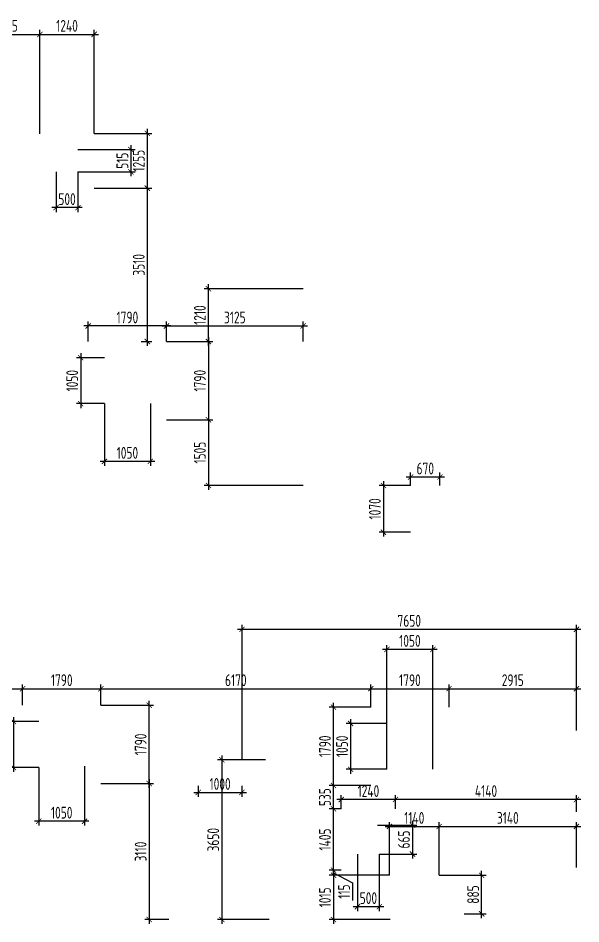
# Model space of a CAD drawing. Header units: millimetres. Extents: x -350007 to 535970, y -888 to 133718.
# Drawn here: x 475358 to 488225, y 91836 to 112560 of the extents above; entities that cross this region are included whole.
import ezdxf

# ---------------------------------------------------------------- set-up
doc = ezdxf.new("R2010")
doc.units = ezdxf.units.MM
doc.layers.add('АР_Размеры нов.', color=15, linetype='Continuous', lineweight=0)
doc.styles.add('ISOCPEUR', font='isocpeur.ttf', dxfattribs={"width": 0.7})
doc.dimstyles.new('R_100', dxfattribs={"dimtxt": 270, "dimasz": 120, "dimexe": 100, "dimexo": 0, "dimgap": 60, "dimtad": 1, "dimdec": 0, "dimrnd": 5, "dimzin": 0, "dimdsep": 46, "dimtxsty": 'ISOCPEUR', "dimblk": 'ARCHTICK', "dimcen": 0, "dimdle": 100, "dimclrd": 256, "dimclre": 256, "dimclrt": 256, "dimadec": 0, "dimazin": 0, "dimtfac": 2, "dimtdec": 0, "dimtofl": 0, "dimtmove": 1, "dimatfit": 3, "dimfxl": 1, "dimtvp": 3, "dimtolj": 1, "dimtzin": 0, "dimarcsym": 0})

# ---------------------------------------------------------------- blocks, each defined once
blk = doc.blocks.new('_ArchTick')
at = {"color": 0, "linetype": 'ByBlock', "const_width": 0.15}
blk.add_lwpolyline([(-0.5, -0.5), (0.5, 0.5)], dxfattribs=at)
blk = doc.blocks.new('*D3083')
at = {"layer": 'АР_Размеры нов.', "lineweight": -2, "ltscale": 100, "transparency": 16777216}
for p, q in [((479476, 94991), (479476, 94743)), ((480476, 94991), (480476, 94743)), ((479376, 94843), (480576, 94843))]:
    blk.add_line(p, q, dxfattribs=at)
at = {"layer": 'АР_Размеры нов.', "lineweight": -2, "ltscale": 100, "transparency": 16777216, "xscale": 120, "yscale": 120, "zscale": 120, "rotation": 180}
blk.add_blockref('_ArchTick', (479476, 94843), dxfattribs=at)
at = {"layer": 'АР_Размеры нов.', "lineweight": -2, "ltscale": 100, "transparency": 16777216, "xscale": 120, "yscale": 120, "zscale": 120}
blk.add_blockref('_ArchTick', (480476, 94843), dxfattribs=at)
at = {"layer": 'АР_Размеры нов.', "ltscale": 100, "transparency": 16777216, "insert": (479976, 95038), "char_height": 270, "attachment_point": 5, "style": 'ISOCPEUR'}
blk.add_mtext('\\A1;1000', dxfattribs=at)
blk = doc.blocks.new('*D3420')
at = {"layer": 'АР_Размеры нов.', "lineweight": -2, "transparency": 16777216}
for p, q in [((474248, 112188), (475956, 112188)), ((474348, 109770), (474348, 112288)), ((475856, 109909), (475856, 112288))]:
    blk.add_line(p, q, dxfattribs=at)
at = {"layer": 'АР_Размеры нов.', "lineweight": -2, "transparency": 16777216, "xscale": 120, "yscale": 120, "zscale": 120, "rotation": 180}
blk.add_blockref('_ArchTick', (474348, 112188), dxfattribs=at)
at = {"layer": 'АР_Размеры нов.', "lineweight": -2, "transparency": 16777216, "xscale": 120, "yscale": 120, "zscale": 120}
blk.add_blockref('_ArchTick', (475856, 112188), dxfattribs=at)
at = {"layer": 'АР_Размеры нов.', "transparency": 16777216, "insert": (475102, 112383), "char_height": 270, "attachment_point": 5, "style": 'ISOCPEUR'}
blk.add_mtext('\\A1;1505', dxfattribs=at)
blk = doc.blocks.new('*D3421')
at = {"layer": 'АР_Размеры нов.', "lineweight": -2, "transparency": 16777216}
for p, q in [((475756, 112188), (477196, 112188)), ((475856, 109909), (475856, 112288)), ((477096, 109923), (477096, 112288))]:
    blk.add_line(p, q, dxfattribs=at)
at = {"layer": 'АР_Размеры нов.', "lineweight": -2, "transparency": 16777216, "xscale": 120, "yscale": 120, "zscale": 120, "rotation": 180}
blk.add_blockref('_ArchTick', (475856, 112188), dxfattribs=at)
at = {"layer": 'АР_Размеры нов.', "lineweight": -2, "transparency": 16777216, "xscale": 120, "yscale": 120, "zscale": 120}
blk.add_blockref('_ArchTick', (477096, 112188), dxfattribs=at)
at = {"layer": 'АР_Размеры нов.', "transparency": 16777216, "insert": (476476, 112383), "char_height": 270, "attachment_point": 5, "style": 'ISOCPEUR'}
blk.add_mtext('\\A1;1240', dxfattribs=at)
blk = doc.blocks.new('*D3425')
at = {"layer": 'АР_Размеры нов.', "lineweight": -2, "transparency": 16777216}
for p, q in [((478651, 105516), (481974, 105516)), ((478751, 105160), (478751, 105616)), ((481874, 105160), (481874, 105616))]:
    blk.add_line(p, q, dxfattribs=at)
at = {"layer": 'АР_Размеры нов.', "lineweight": -2, "transparency": 16777216, "xscale": 120, "yscale": 120, "zscale": 120, "rotation": 180}
blk.add_blockref('_ArchTick', (478751, 105516), dxfattribs=at)
at = {"layer": 'АР_Размеры нов.', "lineweight": -2, "transparency": 16777216, "xscale": 120, "yscale": 120, "zscale": 120}
blk.add_blockref('_ArchTick', (481874, 105516), dxfattribs=at)
at = {"layer": 'АР_Размеры нов.', "transparency": 16777216, "insert": (480313, 105711), "char_height": 270, "attachment_point": 5, "style": 'ISOCPEUR'}
blk.add_mtext('\\A1;3125', dxfattribs=at)
blk = doc.blocks.new('*D3426')
at = {"layer": 'АР_Размеры нов.', "lineweight": -2, "transparency": 16777216}
for p, q in [((478851, 105516), (476860, 105516)), ((476960, 105160), (476960, 105616)), ((478751, 105160), (478751, 105616))]:
    blk.add_line(p, q, dxfattribs=at)
at = {"layer": 'АР_Размеры нов.', "lineweight": -2, "transparency": 16777216, "xscale": 120, "yscale": 120, "zscale": 120, "rotation": 180}
blk.add_blockref('_ArchTick', (476960, 105516), dxfattribs=at)
at = {"layer": 'АР_Размеры нов.', "lineweight": -2, "transparency": 16777216, "xscale": 120, "yscale": 120, "zscale": 120}
blk.add_blockref('_ArchTick', (478751, 105516), dxfattribs=at)
at = {"layer": 'АР_Размеры нов.', "transparency": 16777216, "insert": (477856, 105711), "char_height": 270, "attachment_point": 5, "style": 'ISOCPEUR'}
blk.add_mtext('\\A1;1790', dxfattribs=at)
blk = doc.blocks.new('*D3427')
at = {"layer": 'АР_Размеры нов.', "lineweight": -2, "transparency": 16777216}
for p, q in [((481874, 106369), (479609, 106369)), ((479709, 105060), (479709, 106469)), ((478751, 105160), (479809, 105160))]:
    blk.add_line(p, q, dxfattribs=at)
at = {"layer": 'АР_Размеры нов.', "lineweight": -2, "transparency": 16777216, "xscale": 120, "yscale": 120, "zscale": 120}
for p, rotation in [((479709, 106369), 90), ((479709, 105160), 270)]:
    blk.add_blockref('_ArchTick', p, dxfattribs=dict(at, rotation=rotation))
at = {"layer": 'АР_Размеры нов.', "transparency": 16777216, "insert": (479514, 105765), "char_height": 270, "attachment_point": 5, "rotation": 90, "style": 'ISOCPEUR'}
blk.add_mtext('\\A1;1210', dxfattribs=at)
blk = doc.blocks.new('*D3428')
at = {"layer": 'АР_Размеры нов.', "lineweight": -2, "transparency": 16777216}
for p, q in [((478751, 105160), (479809, 105160)), ((479709, 105260), (479709, 103269)), ((478751, 103369), (479809, 103369))]:
    blk.add_line(p, q, dxfattribs=at)
at = {"layer": 'АР_Размеры нов.', "lineweight": -2, "transparency": 16777216, "xscale": 120, "yscale": 120, "zscale": 120}
for p, rotation in [((479709, 105160), 90), ((479709, 103369), 270)]:
    blk.add_blockref('_ArchTick', p, dxfattribs=dict(at, rotation=rotation))
at = {"layer": 'АР_Размеры нов.', "transparency": 16777216, "insert": (479514, 104264), "char_height": 270, "attachment_point": 5, "rotation": 90, "style": 'ISOCPEUR'}
blk.add_mtext('\\A1;1790', dxfattribs=at)
blk = doc.blocks.new('*D3429')
at = {"layer": 'АР_Размеры нов.', "lineweight": -2, "transparency": 16777216}
for p, q in [((483711, 101966), (483711, 100696)), ((484332, 101866), (483611, 101866)), ((484332, 100796), (483611, 100796))]:
    blk.add_line(p, q, dxfattribs=at)
at = {"layer": 'АР_Размеры нов.', "lineweight": -2, "transparency": 16777216, "xscale": 120, "yscale": 120, "zscale": 120}
for p, rotation in [((483711, 101866), 90), ((483711, 100796), 270)]:
    blk.add_blockref('_ArchTick', p, dxfattribs=dict(at, rotation=rotation))
at = {"layer": 'АР_Размеры нов.', "transparency": 16777216, "insert": (483516, 101331), "char_height": 270, "attachment_point": 5, "rotation": 90, "style": 'ISOCPEUR'}
blk.add_mtext('\\A1;1070', dxfattribs=at)
blk = doc.blocks.new('*D3430')
at = {"layer": 'АР_Размеры нов.', "lineweight": -2, "transparency": 16777216}
for p, q in [((485104, 102060), (484232, 102060)), ((484332, 101866), (484332, 102160)), ((485004, 101866), (485004, 102160))]:
    blk.add_line(p, q, dxfattribs=at)
at = {"layer": 'АР_Размеры нов.', "lineweight": -2, "transparency": 16777216, "xscale": 120, "yscale": 120, "zscale": 120, "rotation": 180}
blk.add_blockref('_ArchTick', (484332, 102060), dxfattribs=at)
at = {"layer": 'АР_Размеры нов.', "lineweight": -2, "transparency": 16777216, "xscale": 120, "yscale": 120, "zscale": 120}
blk.add_blockref('_ArchTick', (485004, 102060), dxfattribs=at)
at = {"layer": 'АР_Размеры нов.', "transparency": 16777216, "insert": (484668, 102255), "char_height": 270, "attachment_point": 5, "style": 'ISOCPEUR'}
blk.add_mtext('\\A1;670', dxfattribs=at)
blk = doc.blocks.new('*D3433')
at = {"layer": 'АР_Размеры нов.', "lineweight": -2, "transparency": 16777216}
for p, q in [((469591, 97216), (475560, 97216)), ((469691, 96837), (469691, 97316)), ((475460, 96837), (475460, 97316))]:
    blk.add_line(p, q, dxfattribs=at)
at = {"layer": 'АР_Размеры нов.', "lineweight": -2, "transparency": 16777216, "xscale": 120, "yscale": 120, "zscale": 120, "rotation": 180}
blk.add_blockref('_ArchTick', (469691, 97216), dxfattribs=at)
at = {"layer": 'АР_Размеры нов.', "lineweight": -2, "transparency": 16777216, "xscale": 120, "yscale": 120, "zscale": 120}
blk.add_blockref('_ArchTick', (475460, 97216), dxfattribs=at)
at = {"layer": 'АР_Размеры нов.', "transparency": 16777216, "insert": (472575, 97411), "char_height": 270, "attachment_point": 5, "style": 'ISOCPEUR'}
blk.add_mtext('\\A1;5770', dxfattribs=at)
blk = doc.blocks.new('*D3434')
at = {"layer": 'АР_Размеры нов.', "lineweight": -2, "transparency": 16777216}
for p, q in [((475360, 97216), (477351, 97216)), ((475460, 96837), (475460, 97316)), ((477251, 96837), (477251, 97316))]:
    blk.add_line(p, q, dxfattribs=at)
at = {"layer": 'АР_Размеры нов.', "lineweight": -2, "transparency": 16777216, "xscale": 120, "yscale": 120, "zscale": 120, "rotation": 180}
blk.add_blockref('_ArchTick', (475460, 97216), dxfattribs=at)
at = {"layer": 'АР_Размеры нов.', "lineweight": -2, "transparency": 16777216, "xscale": 120, "yscale": 120, "zscale": 120}
blk.add_blockref('_ArchTick', (477251, 97216), dxfattribs=at)
at = {"layer": 'АР_Размеры нов.', "transparency": 16777216, "insert": (476355, 97411), "char_height": 270, "attachment_point": 5, "style": 'ISOCPEUR'}
blk.add_mtext('\\A1;1790', dxfattribs=at)
blk = doc.blocks.new('*D3435')
at = {"layer": 'АР_Размеры нов.', "lineweight": -2, "transparency": 16777216}
for p, q in [((477151, 97216), (483520, 97216)), ((477251, 96837), (477251, 97316)), ((483420, 96793), (483420, 97316))]:
    blk.add_line(p, q, dxfattribs=at)
at = {"layer": 'АР_Размеры нов.', "lineweight": -2, "transparency": 16777216, "xscale": 120, "yscale": 120, "zscale": 120, "rotation": 180}
blk.add_blockref('_ArchTick', (477251, 97216), dxfattribs=at)
at = {"layer": 'АР_Размеры нов.', "lineweight": -2, "transparency": 16777216, "xscale": 120, "yscale": 120, "zscale": 120}
blk.add_blockref('_ArchTick', (483420, 97216), dxfattribs=at)
at = {"layer": 'АР_Размеры нов.', "transparency": 16777216, "insert": (480336, 97411), "char_height": 270, "attachment_point": 5, "style": 'ISOCPEUR'}
blk.add_mtext('\\A1;6170', dxfattribs=at)
blk = doc.blocks.new('*D3436')
at = {"layer": 'АР_Размеры нов.', "lineweight": -2, "transparency": 16777216}
for p, q in [((483320, 97216), (485311, 97216)), ((483420, 96793), (483420, 97316)), ((485211, 96793), (485211, 97316))]:
    blk.add_line(p, q, dxfattribs=at)
at = {"layer": 'АР_Размеры нов.', "lineweight": -2, "transparency": 16777216, "xscale": 120, "yscale": 120, "zscale": 120, "rotation": 180}
blk.add_blockref('_ArchTick', (483420, 97216), dxfattribs=at)
at = {"layer": 'АР_Размеры нов.', "lineweight": -2, "transparency": 16777216, "xscale": 120, "yscale": 120, "zscale": 120}
blk.add_blockref('_ArchTick', (485211, 97216), dxfattribs=at)
at = {"layer": 'АР_Размеры нов.', "transparency": 16777216, "insert": (484316, 97411), "char_height": 270, "attachment_point": 5, "style": 'ISOCPEUR'}
blk.add_mtext('\\A1;1790', dxfattribs=at)
blk = doc.blocks.new('*D3437')
at = {"layer": 'АР_Размеры нов.', "lineweight": -2, "transparency": 16777216}
for p, q in [((485111, 97216), (488225, 97216)), ((485211, 96793), (485211, 97316)), ((488125, 96714), (488125, 97316))]:
    blk.add_line(p, q, dxfattribs=at)
at = {"layer": 'АР_Размеры нов.', "lineweight": -2, "transparency": 16777216, "xscale": 120, "yscale": 120, "zscale": 120, "rotation": 180}
blk.add_blockref('_ArchTick', (485211, 97216), dxfattribs=at)
at = {"layer": 'АР_Размеры нов.', "lineweight": -2, "transparency": 16777216, "xscale": 120, "yscale": 120, "zscale": 120}
blk.add_blockref('_ArchTick', (488125, 97216), dxfattribs=at)
at = {"layer": 'АР_Размеры нов.', "transparency": 16777216, "insert": (486668, 97411), "char_height": 270, "attachment_point": 5, "style": 'ISOCPEUR'}
blk.add_mtext('\\A1;2915', dxfattribs=at)
blk = doc.blocks.new('*D3441')
at = {"layer": 'АР_Размеры нов.', "lineweight": -2, "transparency": 16777216}
for p, q in [((479709, 103469), (479709, 101766)), ((478751, 103369), (479809, 103369)), ((481874, 101866), (479609, 101866))]:
    blk.add_line(p, q, dxfattribs=at)
at = {"layer": 'АР_Размеры нов.', "lineweight": -2, "transparency": 16777216, "xscale": 120, "yscale": 120, "zscale": 120}
for p, rotation in [((479709, 103369), 90), ((479709, 101866), 270)]:
    blk.add_blockref('_ArchTick', p, dxfattribs=dict(at, rotation=rotation))
at = {"layer": 'АР_Размеры нов.', "transparency": 16777216, "insert": (479514, 102617), "char_height": 270, "attachment_point": 5, "rotation": 90, "style": 'ISOCPEUR'}
blk.add_mtext('\\A1;1505', dxfattribs=at)
blk = doc.blocks.new('*D3442')
at = {"layer": 'АР_Размеры нов.', "lineweight": -2, "transparency": 16777216}
for p, q in [((477251, 96837), (478455, 96837)), ((478355, 94946), (478355, 96937)), ((477251, 95046), (478455, 95046))]:
    blk.add_line(p, q, dxfattribs=at)
at = {"layer": 'АР_Размеры нов.', "lineweight": -2, "transparency": 16777216, "xscale": 120, "yscale": 120, "zscale": 120}
for p, rotation in [((478355, 96837), 90), ((478355, 95046), 270)]:
    blk.add_blockref('_ArchTick', p, dxfattribs=dict(at, rotation=rotation))
at = {"layer": 'АР_Размеры нов.', "transparency": 16777216, "insert": (478160, 95942), "char_height": 270, "attachment_point": 5, "rotation": 90, "style": 'ISOCPEUR'}
blk.add_mtext('\\A1;1790', dxfattribs=at)
blk = doc.blocks.new('*D3443')
at = {"layer": 'АР_Размеры нов.', "lineweight": -2, "transparency": 16777216}
for p, q in [((478355, 95146), (478355, 91836)), ((477251, 95046), (478455, 95046)), ((478804, 91936), (478255, 91936))]:
    blk.add_line(p, q, dxfattribs=at)
at = {"layer": 'АР_Размеры нов.', "lineweight": -2, "transparency": 16777216, "xscale": 120, "yscale": 120, "zscale": 120}
for p, rotation in [((478355, 95046), 90), ((478355, 91936), 270)]:
    blk.add_blockref('_ArchTick', p, dxfattribs=dict(at, rotation=rotation))
at = {"layer": 'АР_Размеры нов.', "transparency": 16777216, "insert": (478160, 93491), "char_height": 270, "attachment_point": 5, "rotation": 90, "style": 'ISOCPEUR'}
blk.add_mtext('\\A1;3110', dxfattribs=at)
blk = doc.blocks.new('*D3444')
at = {"layer": 'АР_Размеры нов.', "lineweight": -2, "transparency": 16777216}
for p, q in [((482569, 92964), (482569, 94567)), ((482747, 94467), (482469, 94467)), ((482747, 93064), (482469, 93064))]:
    blk.add_line(p, q, dxfattribs=at)
at = {"layer": 'АР_Размеры нов.', "lineweight": -2, "transparency": 16777216, "xscale": 120, "yscale": 120, "zscale": 120}
for p, rotation in [((482569, 94467), 90), ((482569, 93064), 270)]:
    blk.add_blockref('_ArchTick', p, dxfattribs=dict(at, rotation=rotation))
at = {"layer": 'АР_Размеры нов.', "transparency": 16777216, "insert": (482374, 93766), "char_height": 270, "attachment_point": 5, "rotation": 90, "style": 'ISOCPEUR'}
blk.add_mtext('\\A1;1405', dxfattribs=at)
blk = doc.blocks.new('*D3445')
at = {"layer": 'АР_Размеры нов.', "lineweight": -2, "transparency": 16777216}
for p, q in [((483420, 95002), (482469, 95002)), ((482569, 94367), (482569, 95102)), ((482747, 94467), (482469, 94467))]:
    blk.add_line(p, q, dxfattribs=at)
at = {"layer": 'АР_Размеры нов.', "lineweight": -2, "transparency": 16777216, "xscale": 120, "yscale": 120, "zscale": 120}
for p, rotation in [((482569, 95002), 90), ((482569, 94467), 270)]:
    blk.add_blockref('_ArchTick', p, dxfattribs=dict(at, rotation=rotation))
at = {"layer": 'АР_Размеры нов.', "transparency": 16777216, "insert": (482374, 94735), "char_height": 270, "attachment_point": 5, "rotation": 90, "style": 'ISOCPEUR'}
blk.add_mtext('\\A1;535', dxfattribs=at)
blk = doc.blocks.new('*D3446')
at = {"layer": 'АР_Размеры нов.', "lineweight": -2, "transparency": 16777216}
for p, q in [((483420, 96793), (482469, 96793)), ((482569, 94902), (482569, 96893)), ((483420, 95002), (482469, 95002))]:
    blk.add_line(p, q, dxfattribs=at)
at = {"layer": 'АР_Размеры нов.', "lineweight": -2, "transparency": 16777216, "xscale": 120, "yscale": 120, "zscale": 120}
for p, rotation in [((482569, 96793), 90), ((482569, 95002), 270)]:
    blk.add_blockref('_ArchTick', p, dxfattribs=dict(at, rotation=rotation))
at = {"layer": 'АР_Размеры нов.', "transparency": 16777216, "insert": (482374, 95898), "char_height": 270, "attachment_point": 5, "rotation": 90, "style": 'ISOCPEUR'}
blk.add_mtext('\\A1;1790', dxfattribs=at)
blk = doc.blocks.new('*D3447')
at = {"layer": 'АР_Размеры нов.', "lineweight": -2, "transparency": 16777216}
for p, q in [((482747, 93064), (482469, 93064)), ((482569, 93064), (482569, 93184)), ((482569, 93064), (482569, 92948)), ((483847, 92948), (482469, 92948)), ((482569, 93006), (483005, 92776)), ((482569, 92948), (482569, 92828)), ((483005, 92776), (483005, 92373))]:
    blk.add_line(p, q, dxfattribs=at)
at = {"layer": 'АР_Размеры нов.', "lineweight": -2, "transparency": 16777216, "xscale": 120, "yscale": 120, "zscale": 120}
for p, rotation in [((482569, 93064), 270), ((482569, 92948), 90)]:
    blk.add_blockref('_ArchTick', p, dxfattribs=dict(at, rotation=rotation))
at = {"layer": 'АР_Размеры нов.', "transparency": 16777216, "insert": (482810, 92575), "char_height": 270, "attachment_point": 5, "rotation": 90, "style": 'ISOCPEUR'}
blk.add_mtext('\\A1;115', dxfattribs=at)
blk = doc.blocks.new('*D3448')
at = {"layer": 'АР_Размеры нов.', "lineweight": -2, "transparency": 16777216}
for p, q in [((483847, 92948), (482469, 92948)), ((482569, 93048), (482569, 91836)), ((483867, 91936), (482469, 91936))]:
    blk.add_line(p, q, dxfattribs=at)
at = {"layer": 'АР_Размеры нов.', "lineweight": -2, "transparency": 16777216, "xscale": 120, "yscale": 120, "zscale": 120}
for p, rotation in [((482569, 92948), 90), ((482569, 91936), 270)]:
    blk.add_blockref('_ArchTick', p, dxfattribs=dict(at, rotation=rotation))
at = {"layer": 'АР_Размеры нов.', "transparency": 16777216, "insert": (482374, 92442), "char_height": 270, "attachment_point": 5, "rotation": 90, "style": 'ISOCPEUR'}
blk.add_mtext('\\A1;1015', dxfattribs=at)
blk = doc.blocks.new('*D3449')
at = {"layer": 'АР_Размеры нов.', "lineweight": -2, "transparency": 16777216}
for p, q in [((483987, 94467), (483987, 94780)), ((488125, 94396), (488125, 94780)), ((488225, 94680), (483887, 94680))]:
    blk.add_line(p, q, dxfattribs=at)
at = {"layer": 'АР_Размеры нов.', "lineweight": -2, "transparency": 16777216, "xscale": 120, "yscale": 120, "zscale": 120, "rotation": 180}
blk.add_blockref('_ArchTick', (483987, 94680), dxfattribs=at)
at = {"layer": 'АР_Размеры нов.', "lineweight": -2, "transparency": 16777216, "xscale": 120, "yscale": 120, "zscale": 120}
blk.add_blockref('_ArchTick', (488125, 94680), dxfattribs=at)
at = {"layer": 'АР_Размеры нов.', "transparency": 16777216, "insert": (486056, 94875), "char_height": 270, "attachment_point": 5, "style": 'ISOCPEUR'}
blk.add_mtext('\\A1;4140', dxfattribs=at)
blk = doc.blocks.new('*D3450')
at = {"layer": 'АР_Размеры нов.', "lineweight": -2, "transparency": 16777216}
for p, q in [((482747, 94467), (482747, 94780)), ((483987, 94467), (483987, 94780)), ((484087, 94680), (482647, 94680))]:
    blk.add_line(p, q, dxfattribs=at)
at = {"layer": 'АР_Размеры нов.', "lineweight": -2, "transparency": 16777216, "xscale": 120, "yscale": 120, "zscale": 120, "rotation": 180}
blk.add_blockref('_ArchTick', (482747, 94680), dxfattribs=at)
at = {"layer": 'АР_Размеры нов.', "lineweight": -2, "transparency": 16777216, "xscale": 120, "yscale": 120, "zscale": 120}
blk.add_blockref('_ArchTick', (483987, 94680), dxfattribs=at)
at = {"layer": 'АР_Размеры нов.', "transparency": 16777216, "insert": (483367, 94875), "char_height": 270, "attachment_point": 5, "style": 'ISOCPEUR'}
blk.add_mtext('\\A1;1240', dxfattribs=at)
blk = doc.blocks.new('*D3451')
at = {"layer": 'АР_Размеры нов.', "lineweight": -2, "transparency": 16777216}
for p, q in [((484985, 92948), (486057, 92948)), ((485957, 91966), (485957, 93048)), ((485558, 92066), (486057, 92066))]:
    blk.add_line(p, q, dxfattribs=at)
at = {"layer": 'АР_Размеры нов.', "lineweight": -2, "transparency": 16777216, "xscale": 120, "yscale": 120, "zscale": 120}
for p, rotation in [((485957, 92948), 90), ((485957, 92066), 270)]:
    blk.add_blockref('_ArchTick', p, dxfattribs=dict(at, rotation=rotation))
at = {"layer": 'АР_Размеры нов.', "transparency": 16777216, "insert": (485762, 92507), "char_height": 270, "attachment_point": 5, "rotation": 90, "style": 'ISOCPEUR'}
blk.add_mtext('\\A1;885', dxfattribs=at)
blk = doc.blocks.new('*D3452')
at = {"layer": 'АР_Размеры нов.', "lineweight": -2, "transparency": 16777216}
for p, q in [((483847, 92948), (483847, 94165)), ((484985, 92948), (484985, 94165)), ((483747, 94065), (485085, 94065))]:
    blk.add_line(p, q, dxfattribs=at)
at = {"layer": 'АР_Размеры нов.', "lineweight": -2, "transparency": 16777216, "xscale": 120, "yscale": 120, "zscale": 120, "rotation": 180}
blk.add_blockref('_ArchTick', (483847, 94065), dxfattribs=at)
at = {"layer": 'АР_Размеры нов.', "lineweight": -2, "transparency": 16777216, "xscale": 120, "yscale": 120, "zscale": 120}
blk.add_blockref('_ArchTick', (484985, 94065), dxfattribs=at)
at = {"layer": 'АР_Размеры нов.', "transparency": 16777216, "insert": (484416, 94260), "char_height": 270, "attachment_point": 5, "style": 'ISOCPEUR'}
blk.add_mtext('\\A1;1140', dxfattribs=at)
blk = doc.blocks.new('*D3453')
at = {"layer": 'АР_Размеры нов.', "lineweight": -2, "transparency": 16777216}
for p, q in [((484985, 92948), (484985, 94165)), ((488124, 93122), (488124, 94165)), ((484885, 94065), (488224, 94065))]:
    blk.add_line(p, q, dxfattribs=at)
at = {"layer": 'АР_Размеры нов.', "lineweight": -2, "transparency": 16777216, "xscale": 120, "yscale": 120, "zscale": 120, "rotation": 180}
blk.add_blockref('_ArchTick', (484985, 94065), dxfattribs=at)
at = {"layer": 'АР_Размеры нов.', "lineweight": -2, "transparency": 16777216, "xscale": 120, "yscale": 120, "zscale": 120}
blk.add_blockref('_ArchTick', (488124, 94065), dxfattribs=at)
at = {"layer": 'АР_Размеры нов.', "transparency": 16777216, "insert": (486555, 94260), "char_height": 270, "attachment_point": 5, "style": 'ISOCPEUR'}
blk.add_mtext('\\A1;3140', dxfattribs=at)
blk = doc.blocks.new('*D3640')
at = {"layer": 'АР_Размеры нов.', "lineweight": -2, "transparency": 16777216}
for p, q in [((483577, 94097), (484475, 94097)), ((484375, 94197), (484375, 93334)), ((483617, 93434), (484475, 93434))]:
    blk.add_line(p, q, dxfattribs=at)
at = {"layer": 'АР_Размеры нов.', "lineweight": -2, "transparency": 16777216, "xscale": 120, "yscale": 120, "zscale": 120}
for p, rotation in [((484375, 94097), 90), ((484375, 93434), 270)]:
    blk.add_blockref('_ArchTick', p, dxfattribs=dict(at, rotation=rotation))
at = {"layer": 'АР_Размеры нов.', "transparency": 16777216, "insert": (484180, 93766), "char_height": 270, "attachment_point": 5, "rotation": 90, "style": 'ISOCPEUR'}
blk.add_mtext('\\A1;665', dxfattribs=at)
blk = doc.blocks.new('*D3641')
at = {"layer": 'АР_Размеры нов.', "lineweight": -2, "transparency": 16777216}
for p, q in [((483117, 93434), (483117, 92130)), ((483617, 93434), (483617, 92130)), ((483017, 92230), (483717, 92230))]:
    blk.add_line(p, q, dxfattribs=at)
at = {"layer": 'АР_Размеры нов.', "lineweight": -2, "transparency": 16777216, "xscale": 120, "yscale": 120, "zscale": 120, "rotation": 180}
blk.add_blockref('_ArchTick', (483117, 92230), dxfattribs=at)
at = {"layer": 'АР_Размеры нов.', "lineweight": -2, "transparency": 16777216, "xscale": 120, "yscale": 120, "zscale": 120}
blk.add_blockref('_ArchTick', (483617, 92230), dxfattribs=at)
at = {"layer": 'АР_Размеры нов.', "transparency": 16777216, "insert": (483367, 92425), "char_height": 270, "attachment_point": 5, "style": 'ISOCPEUR'}
blk.add_mtext('\\A1;500', dxfattribs=at)
blk = doc.blocks.new('*D3642')
at = {"layer": 'АР_Размеры нов.', "lineweight": -2, "transparency": 16777216}
for p, q in [((484941, 98116), (483690, 98116)), ((483790, 95372), (483790, 98216)), ((484841, 95372), (484841, 98216))]:
    blk.add_line(p, q, dxfattribs=at)
at = {"layer": 'АР_Размеры нов.', "lineweight": -2, "transparency": 16777216, "xscale": 120, "yscale": 120, "zscale": 120, "rotation": 180}
blk.add_blockref('_ArchTick', (483790, 98116), dxfattribs=at)
at = {"layer": 'АР_Размеры нов.', "lineweight": -2, "transparency": 16777216, "xscale": 120, "yscale": 120, "zscale": 120}
blk.add_blockref('_ArchTick', (484841, 98116), dxfattribs=at)
at = {"layer": 'АР_Размеры нов.', "transparency": 16777216, "insert": (484316, 98311), "char_height": 270, "attachment_point": 5, "style": 'ISOCPEUR'}
blk.add_mtext('\\A1;1050', dxfattribs=at)
blk = doc.blocks.new('*D3643')
at = {"layer": 'АР_Размеры нов.', "lineweight": -2, "transparency": 16777216}
for p, q in [((483790, 96423), (482860, 96423)), ((482960, 96523), (482960, 95272)), ((483790, 95372), (482860, 95372))]:
    blk.add_line(p, q, dxfattribs=at)
at = {"layer": 'АР_Размеры нов.', "lineweight": -2, "transparency": 16777216, "xscale": 120, "yscale": 120, "zscale": 120}
for p, rotation in [((482960, 96423), 90), ((482960, 95372), 270)]:
    blk.add_blockref('_ArchTick', p, dxfattribs=dict(at, rotation=rotation))
at = {"layer": 'АР_Размеры нов.', "transparency": 16777216, "insert": (482765, 95898), "char_height": 270, "attachment_point": 5, "rotation": 90, "style": 'ISOCPEUR'}
blk.add_mtext('\\A1;1050', dxfattribs=at)
blk = doc.blocks.new('*D3644')
at = {"layer": 'АР_Размеры нов.', "lineweight": -2, "transparency": 16777216}
for p, q in [((475830, 96467), (475149, 96467)), ((475249, 96567), (475249, 95316)), ((475830, 95416), (475149, 95416))]:
    blk.add_line(p, q, dxfattribs=at)
at = {"layer": 'АР_Размеры нов.', "lineweight": -2, "transparency": 16777216, "xscale": 120, "yscale": 120, "zscale": 120}
for p, rotation in [((475249, 96467), 90), ((475249, 95416), 270)]:
    blk.add_blockref('_ArchTick', p, dxfattribs=dict(at, rotation=rotation))
at = {"layer": 'АР_Размеры нов.', "transparency": 16777216, "insert": (475054, 95942), "char_height": 270, "attachment_point": 5, "rotation": 90, "style": 'ISOCPEUR'}
blk.add_mtext('\\A1;1050', dxfattribs=at)
blk = doc.blocks.new('*D3645')
at = {"layer": 'АР_Размеры нов.', "lineweight": -2, "transparency": 16777216}
for p, q in [((475830, 95416), (475830, 94085)), ((476878, 95442), (476878, 94085)), ((476978, 94185), (475730, 94185))]:
    blk.add_line(p, q, dxfattribs=at)
at = {"layer": 'АР_Размеры нов.', "lineweight": -2, "transparency": 16777216, "xscale": 120, "yscale": 120, "zscale": 120, "rotation": 180}
blk.add_blockref('_ArchTick', (475830, 94185), dxfattribs=at)
at = {"layer": 'АР_Размеры нов.', "lineweight": -2, "transparency": 16777216, "xscale": 120, "yscale": 120, "zscale": 120}
blk.add_blockref('_ArchTick', (476878, 94185), dxfattribs=at)
at = {"layer": 'АР_Размеры нов.', "transparency": 16777216, "insert": (476354, 94380), "char_height": 270, "attachment_point": 5, "style": 'ISOCPEUR'}
blk.add_mtext('\\A1;1050', dxfattribs=at)
blk = doc.blocks.new('*D3652')
at = {"layer": 'АР_Размеры нов.', "lineweight": -2, "transparency": 16777216}
for p, q in [((477330, 103739), (477330, 102317)), ((478381, 103739), (478381, 102317)), ((478481, 102417), (477230, 102417))]:
    blk.add_line(p, q, dxfattribs=at)
at = {"layer": 'АР_Размеры нов.', "lineweight": -2, "transparency": 16777216, "xscale": 120, "yscale": 120, "zscale": 120, "rotation": 180}
blk.add_blockref('_ArchTick', (477330, 102417), dxfattribs=at)
at = {"layer": 'АР_Размеры нов.', "lineweight": -2, "transparency": 16777216, "xscale": 120, "yscale": 120, "zscale": 120}
blk.add_blockref('_ArchTick', (478381, 102417), dxfattribs=at)
at = {"layer": 'АР_Размеры нов.', "transparency": 16777216, "insert": (477856, 102612), "char_height": 270, "attachment_point": 5, "style": 'ISOCPEUR'}
blk.add_mtext('\\A1;1050', dxfattribs=at)
blk = doc.blocks.new('*D3653')
at = {"layer": 'АР_Размеры нов.', "lineweight": -2, "transparency": 16777216}
for p, q in [((476789, 104890), (476789, 103639)), ((477330, 104790), (476689, 104790)), ((477330, 103739), (476689, 103739))]:
    blk.add_line(p, q, dxfattribs=at)
at = {"layer": 'АР_Размеры нов.', "lineweight": -2, "transparency": 16777216, "xscale": 120, "yscale": 120, "zscale": 120}
for p, rotation in [((476789, 104790), 90), ((476789, 103739), 270)]:
    blk.add_blockref('_ArchTick', p, dxfattribs=dict(at, rotation=rotation))
at = {"layer": 'АР_Размеры нов.', "transparency": 16777216, "insert": (476594, 104264), "char_height": 270, "attachment_point": 5, "rotation": 90, "style": 'ISOCPEUR'}
blk.add_mtext('\\A1;1050', dxfattribs=at)
blk = doc.blocks.new('*D3664')
at = {"layer": 'АР_Размеры нов.', "lineweight": -2, "transparency": 16777216}
for p, q in [((476226, 109040), (476226, 108123)), ((476726, 109040), (476726, 108123)), ((476826, 108223), (476126, 108223))]:
    blk.add_line(p, q, dxfattribs=at)
at = {"layer": 'АР_Размеры нов.', "lineweight": -2, "transparency": 16777216, "xscale": 120, "yscale": 120, "zscale": 120, "rotation": 180}
blk.add_blockref('_ArchTick', (476226, 108223), dxfattribs=at)
at = {"layer": 'АР_Размеры нов.', "lineweight": -2, "transparency": 16777216, "xscale": 120, "yscale": 120, "zscale": 120}
blk.add_blockref('_ArchTick', (476726, 108223), dxfattribs=at)
at = {"layer": 'АР_Размеры нов.', "transparency": 16777216, "insert": (476476, 108418), "char_height": 270, "attachment_point": 5, "style": 'ISOCPEUR'}
blk.add_mtext('\\A1;500', dxfattribs=at)
blk = doc.blocks.new('*D3667')
at = {"layer": 'АР_Размеры нов.', "lineweight": -2, "transparency": 16777216}
for p, q in [((477096, 109923), (478412, 109923)), ((478312, 110023), (478312, 108570)), ((477096, 108670), (478412, 108670))]:
    blk.add_line(p, q, dxfattribs=at)
at = {"layer": 'АР_Размеры нов.', "lineweight": -2, "transparency": 16777216, "xscale": 120, "yscale": 120, "zscale": 120}
for p, rotation in [((478312, 109923), 90), ((478312, 108670), 270)]:
    blk.add_blockref('_ArchTick', p, dxfattribs=dict(at, rotation=rotation))
at = {"layer": 'АР_Размеры нов.', "transparency": 16777216, "insert": (478117, 109297), "char_height": 270, "attachment_point": 5, "rotation": 90, "style": 'ISOCPEUR'}
blk.add_mtext('\\A1;1255', dxfattribs=at)
blk = doc.blocks.new('*D3668')
at = {"layer": 'АР_Размеры нов.', "lineweight": -2, "transparency": 16777216}
for p, q in [((477096, 108670), (478412, 108670)), ((478312, 108770), (478312, 105060)), ((478170, 105160), (478412, 105160))]:
    blk.add_line(p, q, dxfattribs=at)
at = {"layer": 'АР_Размеры нов.', "lineweight": -2, "transparency": 16777216, "xscale": 120, "yscale": 120, "zscale": 120}
for p, rotation in [((478312, 108670), 90), ((478312, 105160), 270)]:
    blk.add_blockref('_ArchTick', p, dxfattribs=dict(at, rotation=rotation))
at = {"layer": 'АР_Размеры нов.', "transparency": 16777216, "insert": (478117, 106915), "char_height": 270, "attachment_point": 5, "rotation": 90, "style": 'ISOCPEUR'}
blk.add_mtext('\\A1;3510', dxfattribs=at)
blk = doc.blocks.new('*D3669')
at = {"layer": 'АР_Размеры нов.', "lineweight": -2, "transparency": 16777216}
for p, q in [((477937, 109653), (477937, 108940)), ((476726, 109553), (478037, 109553)), ((476726, 109040), (478037, 109040))]:
    blk.add_line(p, q, dxfattribs=at)
at = {"layer": 'АР_Размеры нов.', "lineweight": -2, "transparency": 16777216, "xscale": 120, "yscale": 120, "zscale": 120}
for p, rotation in [((477937, 109553), 90), ((477937, 109040), 270)]:
    blk.add_blockref('_ArchTick', p, dxfattribs=dict(at, rotation=rotation))
at = {"layer": 'АР_Размеры нов.', "transparency": 16777216, "insert": (477742, 109297), "char_height": 270, "attachment_point": 5, "rotation": 90, "style": 'ISOCPEUR'}
blk.add_mtext('\\A1;515', dxfattribs=at)
blk = doc.blocks.new('*D3706')
at = {"layer": 'АР_Размеры нов.', "lineweight": -2, "transparency": 16777216}
for p, q in [((480477, 95588), (480477, 98675)), ((488125, 96264), (488125, 98675)), ((488225, 98575), (480377, 98575))]:
    blk.add_line(p, q, dxfattribs=at)
at = {"layer": 'АР_Размеры нов.', "lineweight": -2, "transparency": 16777216, "xscale": 120, "yscale": 120, "zscale": 120, "rotation": 180}
blk.add_blockref('_ArchTick', (480477, 98575), dxfattribs=at)
at = {"layer": 'АР_Размеры нов.', "lineweight": -2, "transparency": 16777216, "xscale": 120, "yscale": 120, "zscale": 120}
blk.add_blockref('_ArchTick', (488125, 98575), dxfattribs=at)
at = {"layer": 'АР_Размеры нов.', "transparency": 16777216, "insert": (484301, 98770), "char_height": 270, "attachment_point": 5, "style": 'ISOCPEUR'}
blk.add_mtext('\\A1;7650', dxfattribs=at)
blk = doc.blocks.new('*D3707')
at = {"layer": 'АР_Размеры нов.', "lineweight": -2, "transparency": 16777216}
for p, q in [((481014, 95588), (479915, 95588)), ((480015, 95688), (480015, 91836)), ((481096, 91936), (479915, 91936))]:
    blk.add_line(p, q, dxfattribs=at)
at = {"layer": 'АР_Размеры нов.', "lineweight": -2, "transparency": 16777216, "xscale": 120, "yscale": 120, "zscale": 120}
for p, rotation in [((480015, 95588), 90), ((480015, 91936), 270)]:
    blk.add_blockref('_ArchTick', p, dxfattribs=dict(at, rotation=rotation))
at = {"layer": 'АР_Размеры нов.', "transparency": 16777216, "insert": (479820, 93762), "char_height": 270, "attachment_point": 5, "rotation": 90, "style": 'ISOCPEUR'}
blk.add_mtext('\\A1;3650', dxfattribs=at)

msp = doc.modelspace()

# ---------------------------------------------------------------- dimensions: what is measured, and where the dimension line sits
at = {"layer": 'АР_Размеры нов.'}
for base, p1, p2, picture, middle in [((475855.7, 112187.6), (474348.3, 109770.3), (475855.7, 109909.3), '*D3420', (475102, 112382.6)), ((477095.7, 112187.6), (475855.7, 109909.3), (477095.7, 109923.2), '*D3421', (476475.7, 112382.6)), ((476225.7, 108222.9), (476725.7, 109040.5), (476225.7, 109040.5), '*D3664', (476475.7, 108417.9)), ((476960.1, 105516.3), (478751.1, 105160), (476960.1, 105160), '*D3426', (477855.6, 105711.3)), ((481874.1, 105516.3), (478751.1, 105160), (481874.1, 105160), '*D3425', (480312.6, 105711.3)), ((477330.1, 102417.2), (478381.1, 103739), (477330.1, 103739), '*D3652', (477855.6, 102612.2)), ((484332.3, 102059.9), (485004.1, 101865.7), (484332.3, 101865.7), '*D3430', (484668.2, 102254.9)), ((480477, 98574.5), (488125.4, 96263.8), (480477, 95587.7), '*D3706', (484301.2, 98769.5)), ((483790.3, 98116.5), (484841.3, 95372), (483790.3, 95372), '*D3642', (484315.8, 98311.5)), ((475459.9, 97216.1), (469690.9, 96837), (475459.9, 96837), '*D3433', (472575.4, 97411.1)), ((477250.9, 97216.1), (475459.9, 96837), (477250.9, 96837), '*D3434', (476355.4, 97411.1)), ((483420.3, 97216.1), (477250.9, 96837), (483420.3, 96793), '*D3435', (480335.6, 97411.1)), ((485211.3, 97216.1), (483420.3, 96793), (485211.3, 96793), '*D3436', (484315.8, 97411.1)), ((488125.4, 97216.1), (485211.3, 96793), (488125.4, 96714.2), '*D3437', (486668.3, 97411.1)), ((475829.9492, 94184.836), (476878.3952, 95441.5299), (475829.9492, 95416.0299), '*D3645', (476354.1722, 94379.836)), ((482747.3, 94679.7), (483987.3, 94467.1), (482747.3, 94467.1), '*D3450', (483367.3, 94874.7)), ((483987.3, 94679.7), (488125.4, 94396.1), (483987.3, 94467.1), '*D3449', (486056.4, 94874.7)), ((484985.5, 94064.6), (483847.3, 92948.4), (484985.5, 92948.5), '*D3452', (484416.4, 94259.6)), ((488124.5, 94064.6), (484985.5, 92948.5), (488124.5, 93121.7), '*D3453', (486555, 94259.6)), ((483617.3, 92229.9), (483117.3, 93434.3), (483617.3, 93434.3), '*D3641', (483367.3, 92424.9))]:
    dim = msp.add_linear_dim(base=base, p1=p1, p2=p2, dimstyle='R_100', override={"dimpost": '\\X'}, dxfattribs=at)
    dim.commit()
    dim.dimension.update_dxf_attribs({"geometry": picture, "text_midpoint": middle})
for base, p1, p2, picture, middle in [((478312.1, 108670.5), (477095.7, 109923.2), (477095.7, 108670.5), '*D3667', (478117.1, 109296.9)), ((477937.1, 109040.5), (476725.7, 109553.2), (476725.7, 109040.5), '*D3669', (477742.1, 109296.9)), ((478312.1443, 105159.9908), (477095.6887, 108670.4831), (478169.5512, 105159.9908), '*D3668', (478117.1443, 106915.237)), ((479708.7, 106369.4), (478751.1, 105160), (481874.1, 106369.4), '*D3427', (479513.7, 105764.7)), ((479708.7, 103369), (478751.1, 105160), (478751.1, 103369), '*D3428', (479513.7, 104264.5)), ((476788.7, 103739), (477330.1, 104790), (477330.1, 103739), '*D3653', (476593.7, 104264.5)), ((479708.7, 101865.7), (478751.1, 103369), (481874.1, 101865.7), '*D3441', (479513.7, 102617.3)), ((483710.6, 100795.5), (484332.3, 101865.7), (484332.3, 100795.5), '*D3429', (483515.6, 101330.6)), ((478355.2, 96837), (477250.9, 95046), (477250.9, 96837), '*D3442', (478160.2, 95941.5)), ((482569.3, 96793), (483420.3, 95002), (483420.3, 96793), '*D3446', (482374.3, 95897.5)), ((475249, 95416), (475829.9, 96467), (475829.9, 95416), '*D3644', (475054, 95941.5)), ((482960.2, 95372), (483790.3, 96423), (483790.3, 95372), '*D3643', (482765.2, 95897.5)), ((480014.8, 91935.7), (481014, 95587.7), (481096.4, 91935.7), '*D3707', (479819.8, 93761.7)), ((478355.2, 91935.7), (477250.9, 95046), (478804.1, 91935.7), '*D3443', (478160.2, 93490.9)), ((482569.3, 95002), (482747.3, 94467.1), (483420.3, 95002), '*D3445', (482374.3, 94734.5)), ((482569.3, 94467.1), (482747.3, 93064.3), (482747.3, 94467.1), '*D3444', (482374.3, 93765.7)), ((484374.6, 93434.3), (483577, 94097.1), (483617.3, 93434.3), '*D3640', (484179.6, 93765.7)), ((482569.3, 91935.7), (483847.3, 92948.4), (483867.3, 91935.7), '*D3448', (482374.3, 92442)), ((485956.7, 92948.5), (485557.8, 92065.7), (484985.5, 92948.5), '*D3451', (485761.7, 92507.1))]:
    dim = msp.add_linear_dim(base=base, p1=p1, p2=p2, angle=90, dimstyle='R_100', override={"dimpost": '\\X'}, dxfattribs=at)
    dim.commit()
    dim.dimension.update_dxf_attribs({"geometry": picture, "text_midpoint": middle})
at = {"layer": 'АР_Размеры нов.', "ltscale": 100}
dim = msp.add_linear_dim(base=(480476.4, 94842.8), p1=(479476.4, 94990.6), p2=(480476.4, 94990.6), dimstyle='R_100', override={"dimpost": '\\X', "dimfxl": 2.5, "dimarcsym": 2}, dxfattribs=at)
dim.commit()
dim.dimension.update_dxf_attribs({"geometry": '*D3083', "text_midpoint": (479976.4, 95037.8)})
at = {"layer": 'АР_Размеры нов.'}
dim = msp.add_linear_dim(base=(482569.3, 92948.4), p1=(482747.3, 93064.3), p2=(483847.3, 92948.4), angle=90, dimstyle='R_100', override={"dimpost": '\\X'}, dxfattribs=at)
dim.commit()
dim.dimension.update_dxf_attribs({"geometry": '*D3447', "text_midpoint": (483004.8, 92716.4), "dimtype": 160})

doc.saveas('drawing.dxf')
